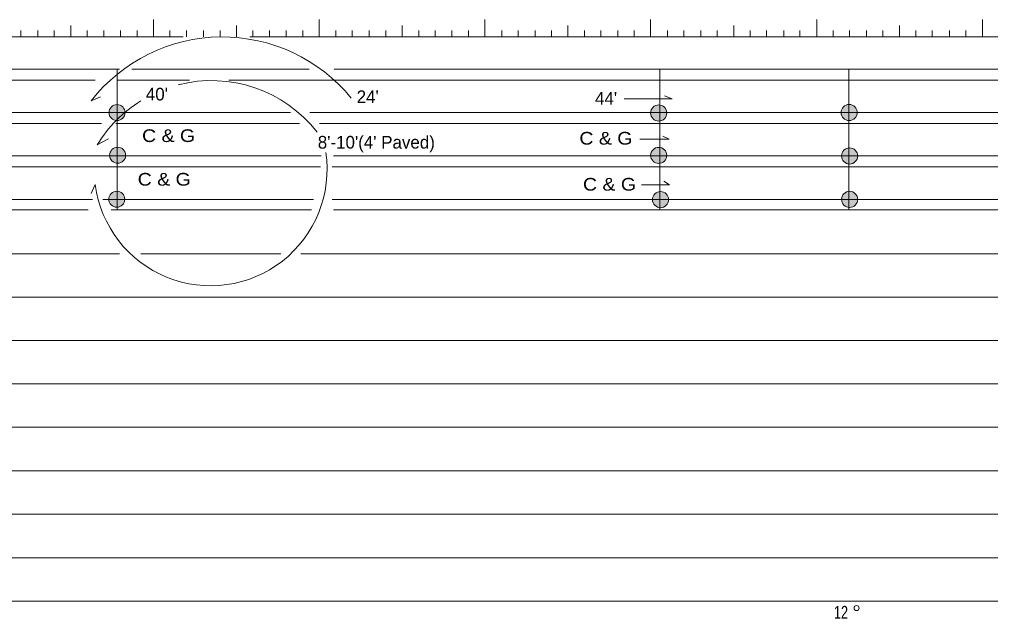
# Model space of a CAD drawing. Extents: x 341923.5 to 341943.2, y 220765.6 to 220779.
# Drawn here: x 341932.43 to 341937.8, y 220769.08 to 220772.39 of the extents above; entities that cross this region are included whole.
import ezdxf

# ---------------------------------------------------------------- set-up
doc = ezdxf.new("R2010")
doc.units = 0
doc.header["$LTSCALE"] = 0.032
doc.layers.add('1', color=7, linetype='Continuous', lineweight=13)

msp = doc.modelspace()

# ---------------------------------------------------------------- hatches: boundary and pattern name
at = {"layer": '1'}
for points in [[(341933.0147, 220771.8768, 1), (341932.9263, 220771.8768, 1)], [(341936.0071, 220771.8745, 1), (341935.9181, 220771.8745, 1)], [(341937.0592, 220771.877, 1), (341936.9702, 220771.877, 1)], [(341933.0183, 220771.641, 1), (341932.9298, 220771.641, 1)], [(341936.0071, 220771.6403, 1), (341935.9181, 220771.6403, 1)], [(341937.0617, 220771.6373, 1), (341936.9727, 220771.6373, 1)], [(341933.0136, 220771.3982, 1), (341932.9252, 220771.3982, 1)], [(341936.0171, 220771.3962, 1), (341935.9281, 220771.3962, 1)], [(341937.0617, 220771.3976, 1), (341936.9727, 220771.3976, 1)]]:
    msp.add_hatch(color=256, dxfattribs=at).paths.add_polyline_path(points)

# ---------------------------------------------------------------- linework, layer by layer
for p, q in [((341932.7149, 220772.3585), (341932.7149, 220772.2951)), ((341933.1725, 220772.3911), (341933.1725, 220772.2951)), ((341933.6301, 220772.3585), (341933.6301, 220772.2951)), ((341934.0877, 220772.3911), (341934.0877, 220772.2951)), ((341934.5453, 220772.3585), (341934.5453, 220772.2951)), ((341935.0029, 220772.3911), (341935.0029, 220772.2951)), ((341935.4605, 220772.3585), (341935.4605, 220772.2951)), ((341935.9181, 220772.3911), (341935.9181, 220772.2951)), ((341936.3779, 220772.3585), (341936.3779, 220772.2951)), ((341936.8355, 220772.3911), (341936.8355, 220772.2951)), ((341937.2931, 220772.3585), (341937.2931, 220772.2951)), ((341937.7507, 220772.3911), (341937.7507, 220772.2951)), ((341923.5409, 220772.2951), (341933.3358, 220772.2951)), ((341932.4399, 220772.3297), (341932.4399, 220772.2951)), ((341932.5323, 220772.3297), (341932.5323, 220772.2951)), ((341932.6225, 220772.3297), (341932.6225, 220772.2951)), ((341932.8051, 220772.3297), (341932.8051, 220772.2951)), ((341932.8975, 220772.3297), (341932.8975, 220772.2951)), ((341932.9899, 220772.3297), (341932.9899, 220772.2951)), ((341933.0823, 220772.3297), (341933.0823, 220772.2951)), ((341933.2627, 220772.3297), (341933.2627, 220772.2951)), ((341933.3551, 220772.3297), (341933.3551, 220772.2951)), ((341933.4475, 220772.3297), (341933.4475, 220772.2951)), ((341933.5399, 220772.3297), (341933.5399, 220772.2951)), ((341933.7049, 220772.2951), (341943.2441, 220772.2951)), ((341933.7203, 220772.3297), (341933.7203, 220772.2951)), ((341933.8127, 220772.3297), (341933.8127, 220772.2951)), ((341933.9051, 220772.3297), (341933.9051, 220772.2951)), ((341933.9975, 220772.3297), (341933.9975, 220772.2951)), ((341934.1801, 220772.3297), (341934.1801, 220772.2951)), ((341934.2703, 220772.3297), (341934.2703, 220772.2951)), ((341934.3627, 220772.3297), (341934.3627, 220772.2951)), ((341934.4551, 220772.3297), (341934.4551, 220772.2951)), ((341934.6377, 220772.3297), (341934.6377, 220772.2951)), ((341934.7279, 220772.3297), (341934.7279, 220772.2951)), ((341934.8203, 220772.3297), (341934.8203, 220772.2951)), ((341934.9127, 220772.3297), (341934.9127, 220772.2951)), ((341935.0953, 220772.3297), (341935.0953, 220772.2951)), ((341935.1855, 220772.3297), (341935.1855, 220772.2951)), ((341935.2801, 220772.3297), (341935.2801, 220772.2951)), ((341935.3703, 220772.3297), (341935.3703, 220772.2951)), ((341935.5529, 220772.3297), (341935.5529, 220772.2951)), ((341935.6431, 220772.3297), (341935.6431, 220772.2951)), ((341935.7377, 220772.3297), (341935.7377, 220772.2951)), ((341935.8279, 220772.3297), (341935.8279, 220772.2951)), ((341936.0105, 220772.3297), (341936.0105, 220772.2951)), ((341936.1007, 220772.3297), (341936.1007, 220772.2951)), ((341936.1953, 220772.3297), (341936.1953, 220772.2951)), ((341936.2855, 220772.3297), (341936.2855, 220772.2951)), ((341936.4681, 220772.3297), (341936.4681, 220772.2951)), ((341936.5583, 220772.3297), (341936.5583, 220772.2951)), ((341936.6529, 220772.3297), (341936.6529, 220772.2951)), ((341936.7431, 220772.3297), (341936.7431, 220772.2951)), ((341936.9257, 220772.3297), (341936.9257, 220772.2951)), ((341937.0159, 220772.3297), (341937.0159, 220772.2951)), ((341937.1105, 220772.3297), (341937.1105, 220772.2951)), ((341937.2007, 220772.3297), (341937.2007, 220772.2951)), ((341937.3833, 220772.3297), (341937.3833, 220772.2951)), ((341937.4735, 220772.3297), (341937.4735, 220772.2951)), ((341937.5681, 220772.3297), (341937.5681, 220772.2951)), ((341937.6583, 220772.3297), (341937.6583, 220772.2951)), ((341924.9335, 220772.1166), (341932.9845, 220772.1166)), ((341932.971, 220772.1166), (341932.971, 220771.339)), ((341933.0519, 220772.1166), (341934.0314, 220772.1166)), ((341934.1698, 220772.1166), (341943.2441, 220772.1166)), ((341935.9689, 220772.1186), (341935.9689, 220771.3414)), ((341937.0136, 220772.1166), (341937.0136, 220771.339)), ((341923.5409, 220772.0551), (341932.8496, 220772.0551)), ((341932.9739, 220772.0551), (341933.3713, 220772.0551)), ((341933.5878, 220772.0551), (341943.2441, 220772.0551)), ((341932.8278, 220771.9418), (341932.8787, 220771.9646)), ((341936.037, 220771.9525), (341935.9946, 220771.9694)), ((341924.9335, 220771.8766), (341933.9285, 220771.8766)), ((341934.035, 220771.8766), (341943.2441, 220771.8766)), ((341923.5409, 220771.817), (341932.8851, 220771.817)), ((341932.9632, 220771.817), (341933.9782, 220771.817)), ((341934.0882, 220771.817), (341943.2441, 220771.817)), ((341932.8614, 220771.6989), (341932.9226, 220771.7311)), ((341935.8592, 220771.7295), (341936.02, 220771.7295)), ((341936.02, 220771.7295), (341935.9862, 220771.7464)), ((341924.9335, 220771.6385), (341934.0989, 220771.6385)), ((341934.1663, 220771.6385), (341943.2441, 220771.6385)), ((341924.4363, 220771.577), (341934.0953, 220771.577)), ((341934.1592, 220771.577), (341943.2441, 220771.577)), ((341932.8501, 220771.4789), (341932.8278, 220771.4306)), ((341924.9335, 220771.3966), (341932.8354, 220771.3966)), ((341932.8922, 220771.3966), (341934.0563, 220771.3966)), ((341934.1592, 220771.3966), (341943.2441, 220771.3966)), ((341923.5409, 220771.339), (341932.8106, 220771.339)), ((341932.9384, 220771.339), (341934.0456, 220771.339)), ((341934.1663, 220771.339), (341943.2441, 220771.339)), ((341924.4363, 220771.097), (341932.9845, 220771.097)), ((341933.1016, 220771.097), (341933.8753, 220771.097)), ((341933.9853, 220771.097), (341943.2441, 220771.097)), ((341924.4363, 220770.857), (341943.2441, 220770.857)), ((341924.4363, 220770.379), (341943.2441, 220770.379)), ((341924.4363, 220770.139), (341943.2441, 220770.139)), ((341923.5409, 220769.899), (341943.2441, 220769.899)), ((341923.5409, 220769.659), (341943.2441, 220769.659)), ((341923.5409, 220769.419), (341943.2441, 220769.419)), ((341924.4363, 220769.179), (341943.2441, 220769.179))]:
    msp.add_line(p, q, dxfattribs=at)
for points in [[(341935.7718, 220771.9525), (341936.037, 220771.9525), (341936.0313, 220771.9525)], [(341935.8677, 220771.4783), (341936.0228, 220771.4783), (341935.9918, 220771.4981)], [(341923.5409, 220770.619), (341924.4363, 220770.619), (341943.2441, 220770.619)]]:
    msp.add_lwpolyline(points, dxfattribs=at)
for centre, radius in [((341932.9705, 220771.8768), 0.0442), ((341935.9626, 220771.8745), 0.0445), ((341937.0147, 220771.877), 0.0445), ((341932.974, 220771.641), 0.0442), ((341935.9626, 220771.6403), 0.0445), ((341937.0172, 220771.6373), 0.0445), ((341932.9694, 220771.3982), 0.0442), ((341935.9726, 220771.3962), 0.0445), ((341937.0172, 220771.3976), 0.0445), ((341937.056, 220769.1411), 0.0141)]:
    msp.add_circle(centre, radius, dxfattribs=at)
for centre, radius, start, end in [((341933.5523, 220771.3742), 0.9203, 39.3074, 141.9246), ((341933.4926, 220771.3144), 0.7391, 37.8908, 104.4371), ((341933.4926, 220771.3144), 0.7391, 121.8216, 148.6555), ((341933.4876, 220771.5636), 0.6431, 187.5682, 8.3008)]:
    msp.add_arc(centre, radius, start, end, dxfattribs=at)

# ---------------------------------------------------------------- texts
for s, p in [("40'", (341933.1297, 220771.9437)), ("24'", (341934.2943, 220771.9292)), ("44'", (341935.6109, 220771.9203)), ("8'-10'(4' Paved)", (341934.0795, 220771.678))]:
    msp.add_text(s, height=0.07, dxfattribs=at).set_placement(p)
for s, width, p in [('C & G', 1.15, (341933.1088, 220771.7143)), ('C & G', 1.15, (341935.5244, 220771.7)), ('C & G', 1.15, (341933.0847, 220771.4735)), ('C & G', 1.15, (341935.5443, 220771.4459)), ('12', 0.75, (341936.9305, 220769.083))]:
    msp.add_text(s, height=0.07, dxfattribs=dict(at, width=width)).set_placement(p)

doc.saveas('drawing.dxf')
